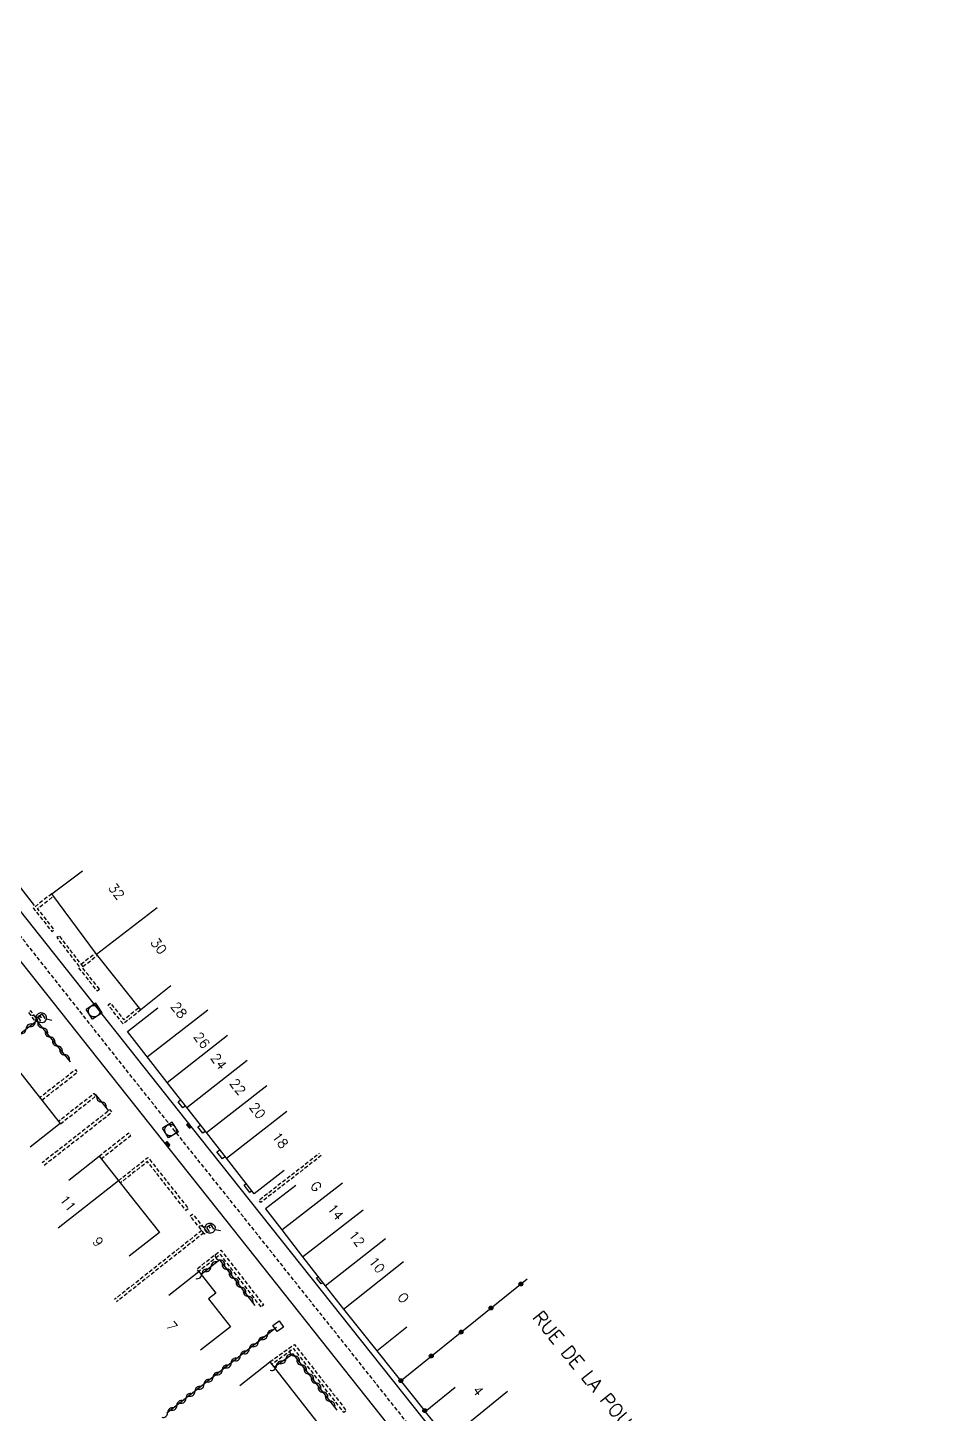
# Model space of a CAD drawing. Header units: millimetres. Extents: x 139000 to 140001, y 128999 to 130000.
# Drawn here: x 139595.5 to 139713.3, y 129790.9 to 129971.9 of the extents above; entities that cross this region are included whole.
import ezdxf
from ezdxf.enums import TextEntityAlignment as Align

# ---------------------------------------------------------------- set-up
doc = ezdxf.new("R2010")
doc.units = ezdxf.units.MM
doc.linetypes.add('DASHED', pattern=[0.75, 0.5, -0.25])
doc.layers.get('0').update_dxf_attribs({"linetype": 'CONTINUOUS'})
for name, color, linetype in [('W0001', 6, 'DASHED'), ('W0008', 7, 'CONTINUOUS'), ('W0100', 7, 'CONTINUOUS'), ('W0112', 1, 'DASHED'), ('W0310', 3, 'CONTINUOUS'), ('W0322', 7, 'CONTINUOUS'), ('W0400', 7, 'CONTINUOUS'), ('W0420', 7, 'CONTINUOUS'), ('W0471', 7, 'CONTINUOUS'), ('W0989', 7, 'CONTINUOUS'), ('W0991', 7, 'CONTINUOUS'), ('W1102', 7, 'CONTINUOUS')]:
    doc.layers.add(name, color=color, linetype=linetype)
doc.styles.get("Standard").update_dxf_attribs({"font": 'romans.shx', "width": 0.85})

# ---------------------------------------------------------------- blocks, each defined once
blk = doc.blocks.new('T471')
for p, q in [((-0.333334, 0.333334), (-0.333334, -0.333334)), ((-0.333334, 0.333334), (0.333334, 0.333334)), ((-0.333334, 0), (0, 0)), ((0.500001, 0.500001), (1.000002, 1.000002)), ((-0.500001, -0.500001), (-1.000002, -1.000002)), ((-0.333334, -0.333334), (0.333334, -0.333334))]:
    blk.add_line(p, q)
blk.add_ellipse((0, 0), major_axis=(0.471405, 0.471405), ratio=1, start_param=5.4977871438, end_param=11.780972451)
blk = doc.blocks.new('T400')
for p, q in [((-0.15, 0.3), (0.15, 0.3)), ((-0.15, -0.25), (-0.15, 0.3)), ((-0.15, 0.15), (0.15, 0.15)), ((-0.15, 0), (0.15, 0)), ((0.15, 0.3), (0.15, -0.25)), ((-0.15, -0.15), (0.15, -0.15)), ((-0.15, -0.25), (-0.15, -0.3)), ((-0.15, -0.3), (0.15, -0.3)), ((0.15, -0.3), (0.15, -0.25))]:
    blk.add_line(p, q)
blk = doc.blocks.new('T420')
for p, q in [((0.75, 0.75), (-0.75, 0.75)), ((-0.75, 0.75), (-0.75, -0.75)), ((0.75, 0.75), (0.75, -0.75)), ((0.75, -0.75), (-0.75, -0.75))]:
    blk.add_line(p, q)
blk.add_ellipse((0, 0), major_axis=(-0.53, 0.53), ratio=1, start_param=3.926991, end_param=10.210176)
blk = doc.blocks.new('t112o')
at = {"color": 0, "linetype": 'Continuous'}
for p, q in [((-0.5, 0.5), (0.5, 0.5)), ((-0.5, -0.5), (-0.5, 0.5)), ((0.5, 0.5), (0.5, -0.5)), ((0.5, -0.5), (-0.5, -0.5))]:
    blk.add_line(p, q, dxfattribs=at)
blk = doc.blocks.new('t310o')
at = {"color": 0, "linetype": 'Continuous'}
for centre, start, end in [((-0.5, 0.38), 216.8699, 323.1304), ((0.5, -0.37), 36.8699, 143.1303)]:
    blk.add_arc(centre, 0.625, start, end, dxfattribs=at)
blk = doc.blocks.new('t322o')
at = {"color": 0, "linetype": 'Continuous'}
for radius in [0.25, 0.15]:
    blk.add_circle((0, 0), radius, dxfattribs=at)

msp = doc.modelspace()

# ---------------------------------------------------------------- linework, layer by layer
at = {"layer": 'W0001', "flags": 128}
msp.add_lwpolyline([(139719.02, 129699.11), (139712.2, 129706.95), (139700.48, 129721.68), (139683.46, 129742.95), (139672.68, 129756.19), (139663.16, 129768), (139653.34, 129780.02), (139649.39, 129783.97), (139645.67, 129788.93), (139626.26, 129813.37), (139609.37, 129834.54), (139586.33, 129863.73), (139560.42, 129896.26), (139542.82, 129918.2), (139536.55, 129924.12), (139532.57, 129927.69), (139526.74, 129931.95), (139501.96, 129947.25), (139489.61, 129955), (139483.12, 129959.08), (139478.47, 129961.81), (139474.47, 129963.6), (139466.39, 129967.49), (139461.26, 129969.94), (139457.44, 129971.02), (139450.77, 129971.92), (139444.99, 129971.8), (139439.31, 129969.28), (139433.36, 129964.14), (139425.95, 129957.79), (139417.94, 129951.12)], dxfattribs=at)
at = {"layer": 'W0008', "flags": 128}
for points in [[(139542.38, 129922.15), (139567.73, 129890.36), (139595.16, 129855.72), (139617.92, 129827.02), (139648.2, 129788.84), (139650.68, 129785.65), (139655.3, 129780.38), (139658.52, 129776.5), (139661.11, 129773.43), (139673.95, 129758.01), (139675.02, 129757.06), (139674.72, 129756.82), (139674.86, 129756.63), (139688.12, 129739.86), (139691.42, 129735.64), (139703.07, 129720.82), (139714.45, 129706.39)], [(139616.05, 129831.2), (139615.69, 129830.92), (139615.07, 129831.72), (139615.42, 129832)], [(139618.65, 129827.87), (139618.32, 129827.62), (139617.67, 129828.44), (139618, 129828.69)], [(139621.21, 129824.57), (139620.85, 129824.28), (139620.14, 129825.18), (139620.51, 129825.47)], [(139624.69, 129820.09), (139624.43, 129819.89), (139623.68, 129820.82), (139623.95, 129821.04)], [(139633.94, 129808.11), (139633.74, 129807.96), (139633.14, 129808.75), (139633.33, 129808.9)]]:
    msp.add_lwpolyline(points, dxfattribs=at)
msp.add_lwpolyline([(139661.76, 129766.33), (139651.46, 129779.08), (139650.45, 129780.01, -0.017925), (139650.04, 129780.42, -0.001638), (139648.17, 129782.47, -0.013498), (139647.95, 129782.73, -0.000848), (139646.87, 129784.07, -0.001367), (139646.2, 129784.91), (139644.43, 129787.13), (139620.31, 129817.58), (139614.09, 129825.42), (139590.27, 129855.45), (139576.87, 129872.34), (139561.36, 129891.95), (139551.03, 129904.91), (139542.06, 129916.16), (139540.9, 129917.58), (139539.99, 129918.72), (139539.76, 129918.5)], format="xyb", dxfattribs=at)
at = {"layer": 'W0100', "flags": 128}
for points in [[(139614.14, 129846.85), (139610.23, 129843.73), (139607.18, 129847.56), (139604.43, 129851), (139598.59, 129858.88), (139602.6, 129861.86)], [(139628.93, 129822.77), (139624.98, 129819.71), (139621.37, 129824.36), (139618.76, 129827.72), (139616.21, 129830.99), (139613.65, 129834.25), (139608.48, 129840.91), (139612.42, 129843.98)], [(139589.69, 129833.55), (139593.62, 129836.63), (139599.7, 129828.88), (139595.76, 129825.8)], [(139600.84, 129821.51), (139604.76, 129824.61), (139609.46, 129818.66), (139612.63, 129814.65), (139608.71, 129811.55)], [(139630.45, 129820.8), (139626.49, 129817.74), (139628.6, 129815.01), (139631.32, 129811.49), (139634.25, 129807.71), (139636.65, 129804.65), (139641.01, 129799.23), (139644.91, 129802.36)], [(139613.85, 129806.48), (139617.79, 129809.56), (139619.99, 129806.75), (139619.06, 129806.02), (139621.92, 129802.35), (139617.98, 129799.28)], [(139623.11, 129794.69), (139627.06, 129797.77), (139633.92, 129788.97), (139629.98, 129785.89)], [(139657.44, 129786.8), (139653.57, 129783.64), (139650.3, 129787.64), (139647.33, 129791.31), (139651.22, 129794.46)]]:
    msp.add_lwpolyline(points, dxfattribs=at)
at = {"layer": 'W0112', "flags": 128}
for points in [[(139598.59, 129858.88), (139596.18, 129857), (139598.6, 129853.95), (139598.92, 129854.2), (139596.74, 129856.93), (139598.83, 129858.57)], [(139602.42, 129849.69), (139604.31, 129851.16)], [(139602.66, 129849.37), (139604.55, 129850.85)], [(139610.23, 129843.73), (139607.91, 129841.88), (139605.95, 129844.37), (139606.26, 129844.61), (139607.98, 129842.44), (139609.98, 129844.05)], [(139597.3, 129831.94), (139601.97, 129835.6), (139601.72, 129835.92), (139597.05, 129832.26)], [(139599.73, 129828.84), (139604.39, 129832.5), (139604.14, 129832.81), (139599.48, 129829.16)], [(139597.6, 129823.45), (139606.44, 129830.37), (139606.2, 129830.69), (139597.35, 129823.76)], [(139605.03, 129824.27), (139608.89, 129827.32), (139608.64, 129827.63), (139604.78, 129824.58)], [(139607.28, 129821.42), (139611.14, 129824.47), (139616.42, 129817.77), (139616.1, 129817.52), (139611.08, 129823.91), (139607.53, 129821.11)], [(139633.76, 129824.7), (139625.88, 129818.59), (139625.63, 129818.9), (139633.52, 129825.02)], [(139618.17, 129814.92), (139606.79, 129805.92)], [(139618.42, 129814.61), (139607.04, 129805.61)], [(139627.06, 129797.77), (139630.25, 129800.05), (139637.03, 129791.41), (139636.71, 129791.17), (139630.17, 129799.5), (139627.29, 129797.44)]]:
    msp.add_lwpolyline(points, dxfattribs=at)
for points in [[(139604.81, 129846.44), (139602.6, 129849.22), (139602.71, 129849.31), (139599.57, 129853.4), (139599.26, 129853.15), (139602.15, 129849.38), (139602.03, 129849.29), (139604.5, 129846.19)], [(139595.55, 129843.36), (139596.45, 129842.2), (139596.77, 129842.45), (139595.86, 129843.6)], [(139618.54, 129814.45), (139618.29, 129814.76), (139616.66, 129816.82), (139616.97, 129817.07), (139618.61, 129815.01), (139618.85, 129814.7)], [(139625.91, 129804.94), (139620.6, 129811.8), (139617.77, 129809.59), (139617.52, 129809.9), (139620.67, 129812.36), (139626.23, 129805.19)]]:
    msp.add_lwpolyline(points, close=True, dxfattribs=at)
at = {"layer": 'W0310', "flags": 128}
for points in [[(139582.26, 129831.07), (139596.62, 129842.31), (139601.01, 129836.95)], [(139606.02, 129830.53), (139604.31, 129832.7)], [(139625.14, 129805.13), (139620.51, 129811.09), (139618.08, 129809.19)], [(139627.92, 129802.24), (139613.59, 129791.06)], [(139635.84, 129791.46), (139630.07, 129798.82), (139627.58, 129797.04)]]:
    msp.add_lwpolyline(points, dxfattribs=at)
at = {"layer": 'W0322', "flags": 128}
for points in [[(139590.66, 129864.61), (139596.31, 129857.33)], [(139644.2, 129795.39), (139660.61, 129808.59)], [(139641.01, 129799.23), (139647.33, 129791.31)]]:
    msp.add_lwpolyline(points, dxfattribs=at)
at = {"layer": 'W1102', "flags": 128}
for points in [[(139604.43, 129851), (139612.36, 129857.1)], [(139611.06, 129837.58), (139618.95, 129843.74)], [(139613.65, 129834.25), (139621.53, 129840.41)], [(139616.21, 129830.99), (139624.09, 129837.15)], [(139618.76, 129827.72), (139626.66, 129833.86)], [(139621.37, 129824.36), (139629.27, 129830.49)], [(139607.28, 129821.42), (139599.44, 129815.22)], [(139628.6, 129815.01), (139636.51, 129821.13)], [(139631.32, 129811.49), (139639.23, 129817.62)], [(139634.25, 129807.71), (139642.14, 129813.86)], [(139636.65, 129804.65), (139644.48, 129810.87)], [(139650.3, 129787.64), (139658.06, 129793.95)]]:
    msp.add_lwpolyline(points, dxfattribs=at)

# ---------------------------------------------------------------- block references
at = {"layer": 'W0112', "rotation": 126.0372799548097}
msp.add_blockref('t112o', (139628.13, 129802.42), dxfattribs=at)
at = {"layer": 'W0310'}
for p, rotation in [((139596.44, 129842.17), 38.06883608487831), ((139597.42, 129841.34), 309.2523662341622), ((139595.25, 129841.24), 38.06883608487831), ((139598.37, 129840.17), 309.2523662341622), ((139599.32, 129839.01), 309.2523662341622), ((139600.27, 129837.85), 309.2523662341622), ((139605.09, 129831.71), 128.1285003563021), ((139620.54, 129811.06), 127.8092025082008), ((139618.18, 129809.27), 217.9602685731153), ((139619.36, 129810.2), 217.9602685731153), ((139621.46, 129809.87), 127.8092025082008), ((139622.38, 129808.69), 127.8092025082008), ((139623.3, 129807.5), 127.8092025082008), ((139624.22, 129806.32), 127.8092025082008), ((139625.55, 129800.39), 217.9602685726123), ((139626.73, 129801.31), 217.9602685726123), ((139623.19, 129798.55), 217.9602685726123), ((139624.37, 129799.47), 217.9602685726123), ((139629.13, 129798.15), 215.569178123541), ((139630.28, 129798.54), 128.1339928419313), ((139620.82, 129796.7), 217.9602685726123), ((139622, 129797.62), 217.9602685726123), ((139627.91, 129797.27), 215.569178123541), ((139631.21, 129797.36), 128.1339928419313), ((139632.14, 129796.18), 128.1339928419313), ((139618.46, 129794.85), 217.9602685726123), ((139619.64, 129795.78), 217.9602685726123), ((139633.06, 129795), 128.1339928419313), ((139616.09, 129793.01), 217.9602685726123), ((139617.27, 129793.93), 217.9602685726123), ((139633.99, 129793.82), 128.1339928419313), ((139634.92, 129792.64), 128.1339928419313), ((139613.72, 129791.16), 217.9602685726123), ((139614.91, 129792.09), 217.9602685726123)]:
    msp.add_blockref('t310o', p, dxfattribs=dict(at, rotation=rotation))
at = {"layer": 'W0322'}
for p, rotation in [((139659.79, 129807.93), 38.81275874999082), ((139655.89, 129804.8), 38.81275874999082), ((139652, 129801.66), 38.81275874999082), ((139648.1, 129798.53), 38.81275874999082), ((139644.13, 129795.32), 308.6066442200522), ((139647.25, 129791.41), 308.6066442200522)]:
    msp.add_blockref('t322o', p, dxfattribs=dict(at, rotation=rotation))
at = {"layer": 'W0400'}
for p, rotation in [((139616.48, 129828.59), 38.41014626107771), ((139613.68, 129826.19), 38.43590989692765)]:
    msp.add_blockref('T400', p, dxfattribs=dict(at, rotation=rotation))
at = {"layer": 'W0420', "rotation": 302.2289564100756}
for p in [(139604.13, 129843.55), (139614.08, 129828.03)]:
    msp.add_blockref('T420', p, dxfattribs=at)
at = {"layer": 'W0471'}
for p, rotation in [((139597.23, 129842.7), 302.2289564100756), ((139619.24, 129815.22), 302.2289564100801)]:
    msp.add_blockref('T471', p, dxfattribs=dict(at, rotation=rotation))

# ---------------------------------------------------------------- texts
at = {"layer": 'W0989'}
msp.add_text('RUE DE LA POUDRERIE', height=1.75, rotation=309.2175, dxfattribs=at).set_placement((139670.41, 129793.64), align=Align.MIDDLE)
at = {"layer": 'W0991'}
for s, p in [('32', (139607.04, 129859.19)), ('30', (139612.55, 129852.05)), ('28', (139615.2, 129843.69)), ('26', (139618.17, 129839.76)), ('24', (139620.38, 129836.99)), ('22', (139622.87, 129833.68)), ('20', (139625.43, 129830.57)), ('18', (139628.4, 129826.7)), ('G', (139633.08, 129820.67)), ('11', (139600.69, 129818.48)), ('14', (139635.62, 129817.33)), ('9', (139604.63, 129813.44)), ('12', (139638.38, 129813.87)), ('10', (139641.01, 129810.42)), ('O', (139644.46, 129806.14)), ('7', (139614.26, 129802.41)), ('4', (139654.21, 129793.98))]:
    msp.add_text(s, height=1.25, rotation=307.9509, dxfattribs=at).set_placement(p, align=Align.MIDDLE)

doc.saveas('drawing.dxf')
